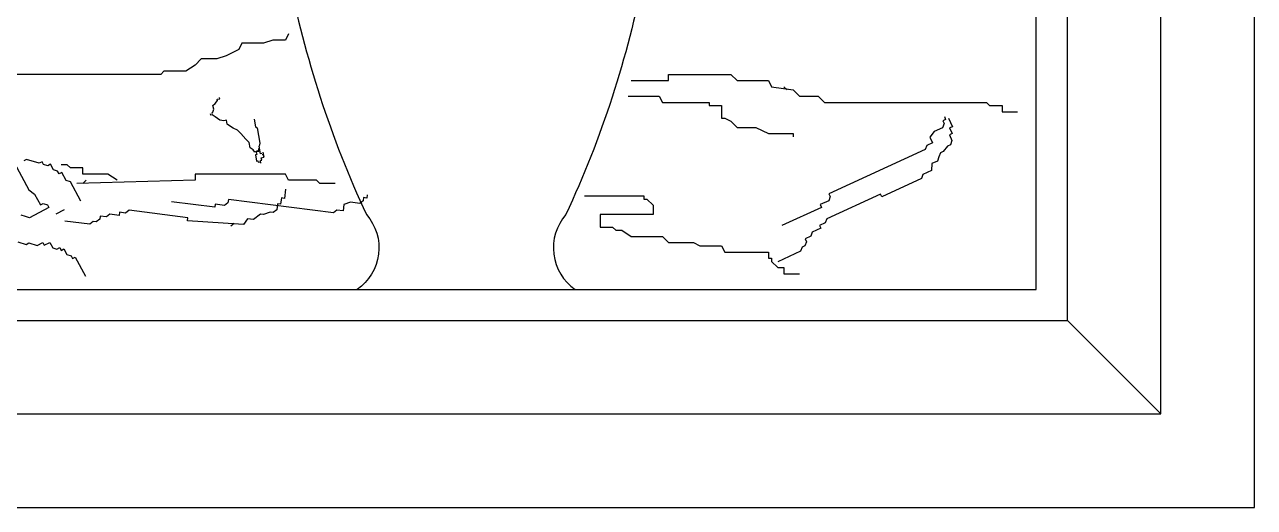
# Model space of a CAD drawing. Header units: inches. Extents: x 6 to 48.5, y 12.5 to 37.3.
# Drawn here: x 9.0566 to 9.3569, y 14.7063 to 14.8242 of the extents above; entities that cross this region are included whole.
import ezdxf

# ---------------------------------------------------------------- set-up
doc = ezdxf.new("R2010")
doc.units = ezdxf.units.IN
doc.header["$MEASUREMENT"] = 0
doc.layers.add('02', color=2, linetype='Continuous')
doc.layers.add('4', color=4, linetype='Continuous')

msp = doc.modelspace()

# ---------------------------------------------------------------- linework, layer by layer
at = {"layer": '02'}
for p, q in [((9.11481, 14.79312), (9.11505, 14.79186)), ((9.09826, 14.78621), (9.06936, 14.78545)), ((9.07164, 14.78621), (9.07088, 14.78545)), ((9.06631, 14.77898), (9.0643, 14.77791)), ((9.31123, 14.75198), (9.33405, 14.72916))]:
    msp.add_line(p, q, dxfattribs=at)
for points in [[(8.94614, 15.11707), (8.94614, 14.75198), (9.31123, 14.75198), (9.31123, 15.11707)], [(8.95374, 15.10946), (8.95374, 14.75959), (9.30362, 14.75959), (9.30362, 15.10946)]]:
    msp.add_lwpolyline(points, close=True, dxfattribs=at)
for points in [[(9.16443, 14.87216, 0.59451), (9.12108, 14.83641, 0.061301), (9.14009, 14.77784, -1.493799)], [(9.16443, 14.87216, -0.59451), (9.20779, 14.83641, -0.061301), (9.18877, 14.77784, 1.493799)], [(9.14009, 14.77784, -0.449066), (9.13781, 14.75959, -0.239284)], [(9.18877, 14.77784, 0.449066), (9.19105, 14.75959, 0.239284)]]:
    msp.add_lwpolyline(points, format="xyb", dxfattribs=at)
for points in [[(9.12108, 14.82196), (9.12032, 14.82044), (9.11727, 14.82044), (9.11499, 14.81967), (9.10967, 14.81967), (9.10891, 14.81815), (9.10587, 14.81663), (9.10358, 14.81587), (9.09978, 14.81587), (9.09826, 14.81435), (9.09598, 14.81283), (9.09065, 14.81283), (9.08989, 14.81207), (9.05186, 14.81207)], [(9.20474, 14.81055), (9.21387, 14.81055), (9.21387, 14.81207), (9.22908, 14.81207), (9.2306, 14.81055), (9.23821, 14.81055), (9.23897, 14.80903), (9.24429, 14.80827)], [(9.24201, 14.80903), (9.24277, 14.80827)], [(9.24429, 14.80827), (9.24582, 14.80674), (9.25038, 14.80674), (9.2519, 14.80522), (9.29145, 14.80522), (9.29221, 14.80446), (9.29526, 14.80446), (9.29526, 14.80294), (9.29906, 14.80294)], [(9.10235, 14.80251), (9.10261, 14.80288), (9.10281, 14.80356), (9.10263, 14.80451), (9.1032, 14.80494), (9.10372, 14.80568), (9.10366, 14.806), (9.10429, 14.80611), (9.10423, 14.80643)], [(9.20398, 14.80674), (9.21159, 14.80674), (9.21235, 14.80522), (9.22376, 14.80522), (9.22376, 14.80446), (9.2268, 14.80446), (9.2268, 14.80142), (9.22756, 14.80142), (9.22908, 14.80066), (9.2306, 14.79914), (9.23517, 14.79914), (9.23821, 14.79762), (9.24429, 14.79762), (9.24429, 14.79686)], [(9.11407, 14.79363), (9.11287, 14.79308), (9.11244, 14.79365), (9.1117, 14.79416), (9.11146, 14.79542), (9.11066, 14.79625), (9.10943, 14.79764), (9.10862, 14.79847), (9.10757, 14.79892), (9.10645, 14.79969), (9.10608, 14.79995), (9.1059, 14.80089), (9.10527, 14.80077), (9.10427, 14.80091), (9.10316, 14.80168), (9.10241, 14.80219), (9.1021, 14.80213), (9.10204, 14.80245)], [(9.11267, 14.80117), (9.11302, 14.79928), (9.11339, 14.79903), (9.11409, 14.79526), (9.11389, 14.79457)], [(9.28218, 14.80139), (9.28314, 14.79931), (9.28245, 14.799), (9.28308, 14.79761), (9.28239, 14.7973), (9.28303, 14.79591), (9.28265, 14.79491), (9.28196, 14.79459), (9.2809, 14.79326), (9.28021, 14.79294), (9.27983, 14.79193), (9.27946, 14.79093), (9.27808, 14.79029), (9.27802, 14.78859), (9.27595, 14.78764), (9.27558, 14.78663), (9.2659, 14.78218), (9.26558, 14.78287), (9.25245, 14.77683), (9.25208, 14.77583), (9.2507, 14.77519), (9.25102, 14.7745), (9.24894, 14.77355), (9.24857, 14.77254), (9.24719, 14.7719), (9.2475, 14.77121), (9.24713, 14.7702), (9.24644, 14.76988), (9.24607, 14.76888), (9.24054, 14.76633)], [(9.28118, 14.80176), (9.28149, 14.80107), (9.2808, 14.80075), (9.28112, 14.80006), (9.28075, 14.79905), (9.27867, 14.7981), (9.27761, 14.79677), (9.27824, 14.79539), (9.27686, 14.79475), (9.27649, 14.79375), (9.25299, 14.78294), (9.25331, 14.78225), (9.25294, 14.78124), (9.25086, 14.78029), (9.25118, 14.7796), (9.24151, 14.77515)], [(9.11401, 14.79394), (9.1137, 14.79388), (9.11381, 14.79326), (9.11318, 14.79314), (9.1133, 14.79251), (9.11299, 14.79245), (9.11328, 14.79088), (9.11359, 14.79094), (9.11365, 14.79063), (9.11428, 14.79074)], [(9.11456, 14.79274), (9.11424, 14.79269), (9.11389, 14.79457)], [(9.11434, 14.79043), (9.11422, 14.79106), (9.11453, 14.79111), (9.11442, 14.79174), (9.11505, 14.79186), (9.11493, 14.79249), (9.11461, 14.79243)], [(9.0541, 14.79057), (9.05768, 14.78386), (9.05907, 14.78287), (9.0605, 14.78019), (9.06117, 14.78055), (9.0622, 14.78024), (9.06256, 14.77956), (9.05786, 14.77706), (9.05683, 14.77737), (9.0558, 14.77768)], [(9.07034, 14.78113), (9.06783, 14.78583), (9.06681, 14.78614), (9.06573, 14.78815), (9.06506, 14.7878), (9.0647, 14.78847), (9.06367, 14.78878), (9.06296, 14.79012), (9.06229, 14.78977), (9.06126, 14.79008), (9.0609, 14.79075), (9.06023, 14.79039), (9.05714, 14.79133), (9.05647, 14.79097)], [(9.07924, 14.78621), (9.07696, 14.78773), (9.07088, 14.78773), (9.07088, 14.78925), (9.06783, 14.78925), (9.06707, 14.79001), (9.06555, 14.79001)], [(9.13249, 14.78545), (9.12868, 14.78545), (9.12792, 14.78621), (9.12108, 14.78621), (9.12032, 14.78773), (9.09826, 14.78773), (9.09826, 14.78621)], [(9.12037, 14.78407), (9.12009, 14.78181), (9.11933, 14.7819), (9.11914, 14.78039), (9.11839, 14.78049), (9.1182, 14.77898), (9.11735, 14.77832), (9.1166, 14.77841), (9.11499, 14.77785), (9.11424, 14.77794), (9.11254, 14.77662), (9.11103, 14.77681), (9.11009, 14.77539)], [(9.14025, 14.78264), (9.14015, 14.78189), (9.1394, 14.78198), (9.1393, 14.78123), (9.13845, 14.78057), (9.13619, 14.78085), (9.13459, 14.78028), (9.1344, 14.77877), (9.13289, 14.77896), (9.13204, 14.7783), (9.10638, 14.78151), (9.10628, 14.78075), (9.10543, 14.78009), (9.10317, 14.78038), (9.10308, 14.77962), (9.09251, 14.78094)], [(9.19333, 14.78241), (9.20779, 14.78241), (9.20779, 14.78164), (9.20855, 14.78164), (9.21007, 14.78012), (9.21007, 14.77784), (9.19714, 14.77784), (9.19714, 14.7748), (9.20018, 14.7748), (9.20094, 14.77404), (9.20246, 14.77404), (9.20474, 14.77252), (9.21235, 14.77252), (9.21387, 14.771), (9.21996, 14.771), (9.22148, 14.77024), (9.2268, 14.77024), (9.22756, 14.76871), (9.23821, 14.76871), (9.23821, 14.76719), (9.23897, 14.76719), (9.23897, 14.76643), (9.24049, 14.76491), (9.24201, 14.76491), (9.24201, 14.76339), (9.24582, 14.76339)], [(9.11009, 14.77539), (9.09641, 14.77634), (9.0965, 14.77709), (9.08216, 14.77889), (9.08131, 14.77822), (9.0798, 14.77841), (9.07971, 14.77766), (9.07744, 14.77794), (9.0766, 14.77728), (9.07509, 14.77747), (9.07499, 14.77672), (9.07414, 14.77605), (9.07339, 14.77615), (9.07254, 14.77549), (9.0665, 14.77624)], [(9.10782, 14.77568), (9.10697, 14.77502)], [(9.05495, 14.7712), (9.05701, 14.77057), (9.05768, 14.77093), (9.05974, 14.7703), (9.06108, 14.77102), (9.06144, 14.77035), (9.06278, 14.77106), (9.0635, 14.76972), (9.06452, 14.76941), (9.0652, 14.76977), (9.06555, 14.76909), (9.06622, 14.76945), (9.06694, 14.76811), (9.06797, 14.7678), (9.06833, 14.76713), (9.069, 14.76748), (9.0715, 14.76279)]]:
    msp.add_lwpolyline(points, dxfattribs=at)
at = {"layer": '4'}
for p, q in [((9.35686, 14.70634), (9.35686, 15.16271)), ((8.9005, 14.70634), (9.35686, 14.70634))]:
    msp.add_line(p, q, dxfattribs=at)
msp.add_lwpolyline([(8.92332, 15.13989), (8.92332, 14.72916), (9.33405, 14.72916), (9.33405, 15.13989)], close=True, dxfattribs=at)

doc.saveas('drawing.dxf')
